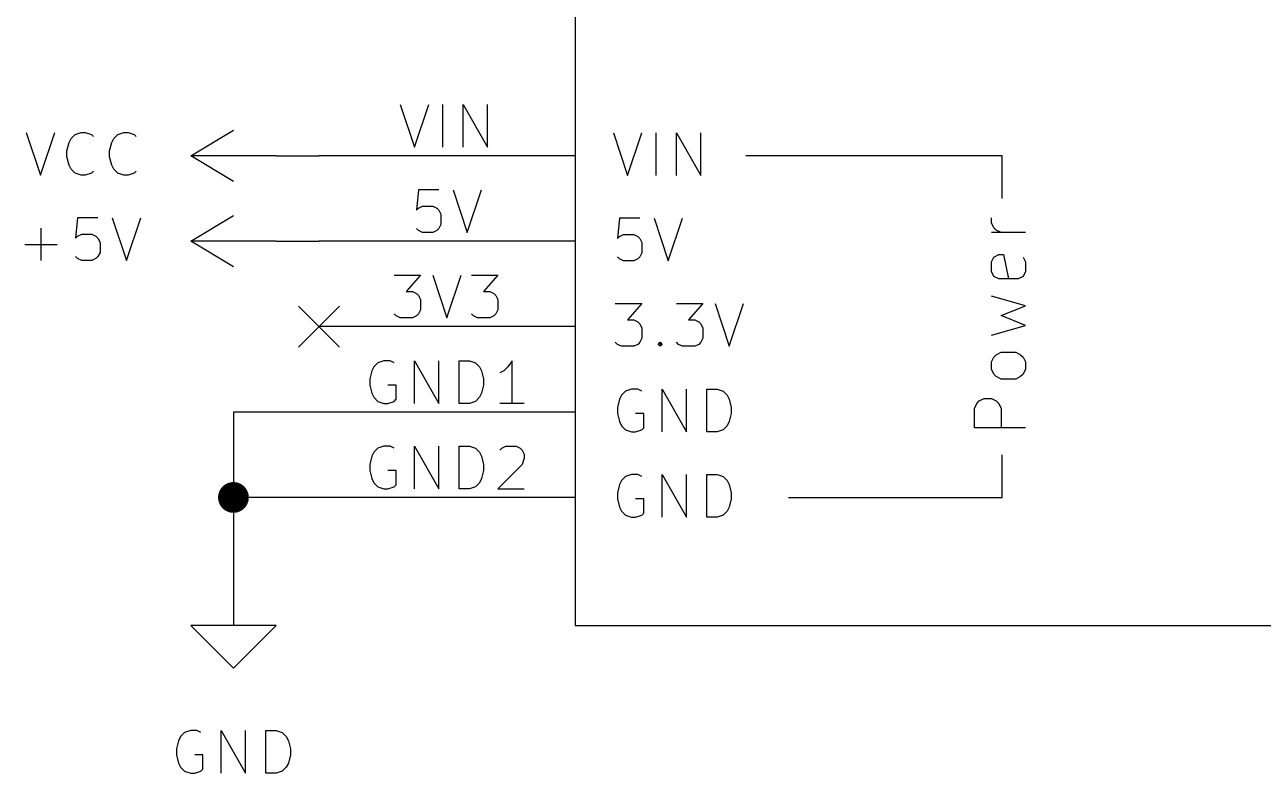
# Model space of a CAD drawing. Extents: x 0.4 to 11.3, y -7.9 to -0.4.
# Drawn here: x 5.056 to 6.506, y -4.173 to -3.297 of the extents above; entities that cross this region are included whole.
import ezdxf

# ---------------------------------------------------------------- set-up
doc = ezdxf.new("R2010")
doc.units = 0
doc.header["$MEASUREMENT"] = 0
for name, color, linetype in [('BLUE2', 5, 'CONTINUOUS'), ('CYAN2', 4, 'CONTINUOUS'), ('GREEN3', 91, 'CONTINUOUS'), ('LYELLOW', 51, 'CONTINUOUS'), ('RED2', 1, 'CONTINUOUS'), ('RED3', 11, 'CONTINUOUS')]:
    doc.layers.add(name, color=color, linetype=linetype)

msp = doc.modelspace()

# ---------------------------------------------------------------- linework, layer by layer
at = {"layer": 'BLUE2', "linetype": 'CONTINUOUS'}
for p, q in [((5.376, -3.626), (5.424, -3.674)), ((5.424, -3.626), (5.376, -3.674))]:
    msp.add_line(p, q, dxfattribs=at)
at = {"layer": 'CYAN2', "linetype": 'CONTINUOUS'}
for p, q in [((5.0575, -3.4228), (5.0742, -3.4728)), ((5.0742, -3.4728), (5.0909, -3.4228)), ((5.1051, -3.4442), (5.1075, -3.4347)), ((5.1075, -3.4347), (5.1099, -3.4299)), ((5.1099, -3.4299), (5.1147, -3.4252)), ((5.1147, -3.4252), (5.1218, -3.4228)), ((5.1218, -3.4228), (5.1266, -3.4228)), ((5.1266, -3.4228), (5.1337, -3.4252)), ((5.1337, -3.4252), (5.1361, -3.4276)), ((5.1551, -3.4442), (5.1575, -3.4347)), ((5.1575, -3.4347), (5.1599, -3.4299)), ((5.1599, -3.4299), (5.1647, -3.4252)), ((5.1647, -3.4252), (5.1718, -3.4228)), ((5.1718, -3.4228), (5.1766, -3.4228)), ((5.1766, -3.4228), (5.1837, -3.4252)), ((5.1837, -3.4252), (5.1861, -3.4276)), ((5.7448, -3.4231), (5.7614, -3.4731)), ((5.7448, -3.4231), (5.7614, -3.4731)), ((5.7614, -3.4731), (5.7781, -3.4231)), ((5.7614, -3.4731), (5.7781, -3.4231)), ((5.7948, -3.4731), (5.7948, -3.4231)), ((5.7948, -3.4731), (5.7948, -3.4231)), ((5.8186, -3.4731), (5.8186, -3.4231)), ((5.8186, -3.4231), (5.8471, -3.4731)), ((5.8186, -3.4731), (5.8186, -3.4231)), ((5.8186, -3.4231), (5.8471, -3.4731)), ((5.8471, -3.4731), (5.8471, -3.4231)), ((5.8471, -3.4731), (5.8471, -3.4231)), ((5.1051, -3.4514), (5.1051, -3.4442)), ((5.1551, -3.4514), (5.1551, -3.4442)), ((5.1075, -3.4609), (5.1051, -3.4514)), ((5.1099, -3.4657), (5.1075, -3.4609)), ((5.1575, -3.4609), (5.1551, -3.4514)), ((5.1599, -3.4657), (5.1575, -3.4609)), ((5.1147, -3.4704), (5.1099, -3.4657)), ((5.1218, -3.4728), (5.1147, -3.4704)), ((5.1266, -3.4728), (5.1218, -3.4728)), ((5.1337, -3.4704), (5.1266, -3.4728)), ((5.1361, -3.468), (5.1337, -3.4704)), ((5.1647, -3.4704), (5.1599, -3.4657)), ((5.1718, -3.4728), (5.1647, -3.4704)), ((5.1766, -3.4728), (5.1718, -3.4728)), ((5.1837, -3.4704), (5.1766, -3.4728)), ((5.1861, -3.468), (5.1837, -3.4704)), ((5.1176, -3.5228), (5.1152, -3.5466)), ((5.1414, -3.5228), (5.1176, -3.5228)), ((5.1581, -3.5228), (5.1748, -3.5728)), ((5.1748, -3.5728), (5.1914, -3.5228)), ((5.7519, -3.5231), (5.7495, -3.5469)), ((5.7519, -3.5231), (5.7495, -3.5469)), ((5.7757, -3.5231), (5.7519, -3.5231)), ((5.7757, -3.5231), (5.7519, -3.5231)), ((5.7924, -3.5231), (5.809, -3.5731)), ((5.7924, -3.5231), (5.809, -3.5731)), ((5.809, -3.5731), (5.8257, -3.5231)), ((5.809, -3.5731), (5.8257, -3.5231)), ((5.0748, -3.5728), (5.0748, -3.5347)), ((5.1152, -3.5466), (5.1176, -3.5442)), ((5.1176, -3.5442), (5.1224, -3.5418)), ((5.1224, -3.5418), (5.1343, -3.5418)), ((5.1343, -3.5418), (5.139, -3.5442)), ((5.139, -3.5442), (5.1414, -3.5466)), ((5.1414, -3.5466), (5.1438, -3.5514)), ((5.1438, -3.5514), (5.1438, -3.5633)), ((5.7495, -3.5469), (5.7519, -3.5446)), ((5.7495, -3.5469), (5.7519, -3.5446)), ((5.7519, -3.5446), (5.7567, -3.5422)), ((5.7519, -3.5446), (5.7567, -3.5422)), ((5.7567, -3.5422), (5.7686, -3.5422)), ((5.7567, -3.5422), (5.7686, -3.5422)), ((5.7686, -3.5422), (5.7733, -3.5446)), ((5.7686, -3.5422), (5.7733, -3.5446)), ((5.7733, -3.5446), (5.7757, -3.5469)), ((5.7733, -3.5446), (5.7757, -3.5469)), ((5.7757, -3.5469), (5.7781, -3.5517)), ((5.7757, -3.5469), (5.7781, -3.5517)), ((5.7781, -3.5517), (5.7781, -3.5636)), ((5.7781, -3.5517), (5.7781, -3.5636)), ((5.0557, -3.5538), (5.0938, -3.5538)), ((5.1438, -3.5633), (5.1414, -3.568)), ((5.7781, -3.5636), (5.7757, -3.5684)), ((5.7781, -3.5636), (5.7757, -3.5684)), ((5.1176, -3.5704), (5.1152, -3.568)), ((5.1224, -3.5728), (5.1176, -3.5704)), ((5.1343, -3.5728), (5.1224, -3.5728)), ((5.139, -3.5704), (5.1343, -3.5728)), ((5.1414, -3.568), (5.139, -3.5704)), ((5.7519, -3.5708), (5.7495, -3.5684)), ((5.7519, -3.5708), (5.7495, -3.5684)), ((5.7567, -3.5731), (5.7519, -3.5708)), ((5.7567, -3.5731), (5.7519, -3.5708)), ((5.7686, -3.5731), (5.7567, -3.5731)), ((5.7686, -3.5731), (5.7567, -3.5731)), ((5.7733, -3.5708), (5.7686, -3.5731)), ((5.7733, -3.5708), (5.7686, -3.5731)), ((5.7757, -3.5684), (5.7733, -3.5708)), ((5.7757, -3.5684), (5.7733, -3.5708)), ((5.7471, -3.6231), (5.7781, -3.6231)), ((5.7471, -3.6231), (5.7781, -3.6231)), ((5.7781, -3.6231), (5.7614, -3.6422)), ((5.7781, -3.6231), (5.7614, -3.6422)), ((5.8186, -3.6231), (5.8495, -3.6231)), ((5.8186, -3.6231), (5.8495, -3.6231)), ((5.8495, -3.6231), (5.8329, -3.6422)), ((5.8495, -3.6231), (5.8329, -3.6422)), ((5.8638, -3.6231), (5.8805, -3.6731)), ((5.8638, -3.6231), (5.8805, -3.6731)), ((5.8805, -3.6731), (5.8971, -3.6231)), ((5.8805, -3.6731), (5.8971, -3.6231)), ((5.7614, -3.6422), (5.7686, -3.6422)), ((5.7614, -3.6422), (5.7686, -3.6422)), ((5.7686, -3.6422), (5.7733, -3.6446)), ((5.7686, -3.6422), (5.7733, -3.6446)), ((5.7733, -3.6446), (5.7757, -3.6469)), ((5.7733, -3.6446), (5.7757, -3.6469)), ((5.7757, -3.6469), (5.7781, -3.6517)), ((5.7757, -3.6469), (5.7781, -3.6517)), ((5.7781, -3.6517), (5.7781, -3.6636)), ((5.7781, -3.6517), (5.7781, -3.6636)), ((5.8329, -3.6422), (5.84, -3.6422)), ((5.8329, -3.6422), (5.84, -3.6422)), ((5.84, -3.6422), (5.8448, -3.6446)), ((5.84, -3.6422), (5.8448, -3.6446)), ((5.8448, -3.6446), (5.8471, -3.6469)), ((5.8448, -3.6446), (5.8471, -3.6469)), ((5.8471, -3.6469), (5.8495, -3.6517)), ((5.8471, -3.6469), (5.8495, -3.6517)), ((5.8495, -3.6517), (5.8495, -3.6636)), ((5.8495, -3.6517), (5.8495, -3.6636)), ((5.7781, -3.6636), (5.7757, -3.6684)), ((5.7781, -3.6636), (5.7757, -3.6684)), ((5.8495, -3.6636), (5.8471, -3.6684)), ((5.8495, -3.6636), (5.8471, -3.6684)), ((5.7495, -3.6708), (5.7471, -3.6684)), ((5.7495, -3.6708), (5.7471, -3.6684)), ((5.7543, -3.6731), (5.7495, -3.6708)), ((5.7543, -3.6731), (5.7495, -3.6708)), ((5.7686, -3.6731), (5.7543, -3.6731)), ((5.7686, -3.6731), (5.7543, -3.6731)), ((5.7733, -3.6708), (5.7686, -3.6731)), ((5.7733, -3.6708), (5.7686, -3.6731)), ((5.7757, -3.6684), (5.7733, -3.6708)), ((5.7757, -3.6684), (5.7733, -3.6708)), ((5.7971, -3.6708), (5.7995, -3.6684)), ((5.7971, -3.6708), (5.7995, -3.6684)), ((5.7995, -3.6731), (5.7971, -3.6708)), ((5.7995, -3.6731), (5.7971, -3.6708)), ((5.7995, -3.6684), (5.8019, -3.6708)), ((5.7995, -3.6684), (5.7995, -3.6731)), ((5.7995, -3.6684), (5.8019, -3.6708)), ((5.7995, -3.6684), (5.7995, -3.6731)), ((5.8019, -3.6708), (5.7995, -3.6731)), ((5.8019, -3.6708), (5.7995, -3.6731)), ((5.821, -3.6708), (5.8186, -3.6684)), ((5.821, -3.6708), (5.8186, -3.6684)), ((5.8257, -3.6731), (5.821, -3.6708)), ((5.8257, -3.6731), (5.821, -3.6708)), ((5.84, -3.6731), (5.8257, -3.6731)), ((5.84, -3.6731), (5.8257, -3.6731)), ((5.8448, -3.6708), (5.84, -3.6731)), ((5.8448, -3.6708), (5.84, -3.6731)), ((5.8471, -3.6684), (5.8448, -3.6708)), ((5.8471, -3.6684), (5.8448, -3.6708)), ((5.759, -3.7255), (5.7543, -3.7303)), ((5.759, -3.7255), (5.7543, -3.7303)), ((5.7662, -3.7231), (5.759, -3.7255)), ((5.7662, -3.7231), (5.759, -3.7255)), ((5.7733, -3.7231), (5.7662, -3.7231)), ((5.7733, -3.7231), (5.7662, -3.7231)), ((5.7781, -3.7255), (5.7733, -3.7231)), ((5.7781, -3.7255), (5.7733, -3.7231)), ((5.8019, -3.7731), (5.8019, -3.7231)), ((5.8019, -3.7231), (5.8305, -3.7731)), ((5.8019, -3.7731), (5.8019, -3.7231)), ((5.8019, -3.7231), (5.8305, -3.7731)), ((5.8305, -3.7731), (5.8305, -3.7231)), ((5.8305, -3.7731), (5.8305, -3.7231)), ((5.8543, -3.7731), (5.8543, -3.7231)), ((5.8543, -3.7231), (5.8662, -3.7231)), ((5.8543, -3.7731), (5.8543, -3.7231)), ((5.8543, -3.7231), (5.8662, -3.7231)), ((5.8662, -3.7231), (5.8733, -3.7255)), ((5.8662, -3.7231), (5.8733, -3.7255)), ((5.8733, -3.7255), (5.8781, -3.7303)), ((5.8733, -3.7255), (5.8781, -3.7303)), ((5.7519, -3.735), (5.7495, -3.7446)), ((5.7519, -3.735), (5.7495, -3.7446)), ((5.7543, -3.7303), (5.7519, -3.735)), ((5.7543, -3.7303), (5.7519, -3.735)), ((5.8781, -3.7303), (5.8805, -3.735)), ((5.8781, -3.7303), (5.8805, -3.735)), ((5.8805, -3.735), (5.8829, -3.7446)), ((5.8805, -3.735), (5.8829, -3.7446)), ((5.7495, -3.7446), (5.7495, -3.7517)), ((5.7495, -3.7446), (5.7495, -3.7517)), ((5.7495, -3.7517), (5.7519, -3.7612)), ((5.7495, -3.7517), (5.7519, -3.7612)), ((5.7805, -3.7517), (5.7709, -3.7517)), ((5.7805, -3.7517), (5.7709, -3.7517)), ((5.7805, -3.7684), (5.7805, -3.7517)), ((5.7805, -3.7684), (5.7805, -3.7517)), ((5.8829, -3.7517), (5.8805, -3.7612)), ((5.8829, -3.7517), (5.8805, -3.7612)), ((5.8829, -3.7446), (5.8829, -3.7517)), ((5.8829, -3.7446), (5.8829, -3.7517)), ((5.7519, -3.7612), (5.7543, -3.766)), ((5.7519, -3.7612), (5.7543, -3.766)), ((5.7543, -3.766), (5.759, -3.7708)), ((5.7543, -3.766), (5.759, -3.7708)), ((5.7781, -3.7708), (5.7805, -3.7684)), ((5.7781, -3.7708), (5.7805, -3.7684)), ((5.8781, -3.766), (5.8733, -3.7708)), ((5.8781, -3.766), (5.8733, -3.7708)), ((5.8805, -3.7612), (5.8781, -3.766)), ((5.8805, -3.7612), (5.8781, -3.766)), ((5.759, -3.7708), (5.7662, -3.7731)), ((5.759, -3.7708), (5.7662, -3.7731)), ((5.7662, -3.7731), (5.7709, -3.7731)), ((5.7662, -3.7731), (5.7709, -3.7731)), ((5.7709, -3.7731), (5.7781, -3.7708)), ((5.7709, -3.7731), (5.7781, -3.7708)), ((5.8662, -3.7731), (5.8543, -3.7731)), ((5.8662, -3.7731), (5.8543, -3.7731)), ((5.8733, -3.7708), (5.8662, -3.7731)), ((5.8733, -3.7708), (5.8662, -3.7731)), ((5.759, -3.8255), (5.7543, -3.8303)), ((5.759, -3.8255), (5.7543, -3.8303)), ((5.7662, -3.8231), (5.759, -3.8255)), ((5.7662, -3.8231), (5.759, -3.8255)), ((5.7733, -3.8231), (5.7662, -3.8231)), ((5.7733, -3.8231), (5.7662, -3.8231)), ((5.7781, -3.8255), (5.7733, -3.8231)), ((5.7781, -3.8255), (5.7733, -3.8231)), ((5.8019, -3.8731), (5.8019, -3.8231)), ((5.8019, -3.8231), (5.8305, -3.8731)), ((5.8019, -3.8731), (5.8019, -3.8231)), ((5.8019, -3.8231), (5.8305, -3.8731)), ((5.8305, -3.8731), (5.8305, -3.8231)), ((5.8305, -3.8731), (5.8305, -3.8231)), ((5.8543, -3.8731), (5.8543, -3.8231)), ((5.8543, -3.8231), (5.8662, -3.8231)), ((5.8543, -3.8731), (5.8543, -3.8231)), ((5.8543, -3.8231), (5.8662, -3.8231)), ((5.8662, -3.8231), (5.8733, -3.8255)), ((5.8662, -3.8231), (5.8733, -3.8255)), ((5.8733, -3.8255), (5.8781, -3.8303)), ((5.8733, -3.8255), (5.8781, -3.8303)), ((5.7519, -3.835), (5.7495, -3.8446)), ((5.7519, -3.835), (5.7495, -3.8446)), ((5.7543, -3.8303), (5.7519, -3.835)), ((5.7543, -3.8303), (5.7519, -3.835)), ((5.8781, -3.8303), (5.8805, -3.835)), ((5.8781, -3.8303), (5.8805, -3.835)), ((5.8805, -3.835), (5.8829, -3.8446)), ((5.8805, -3.835), (5.8829, -3.8446)), ((5.7495, -3.8446), (5.7495, -3.8517)), ((5.7495, -3.8446), (5.7495, -3.8517)), ((5.7495, -3.8517), (5.7519, -3.8612)), ((5.7495, -3.8517), (5.7519, -3.8612)), ((5.7805, -3.8517), (5.7709, -3.8517)), ((5.7805, -3.8517), (5.7709, -3.8517)), ((5.7805, -3.8684), (5.7805, -3.8517)), ((5.7805, -3.8684), (5.7805, -3.8517)), ((5.8829, -3.8517), (5.8805, -3.8612)), ((5.8829, -3.8517), (5.8805, -3.8612)), ((5.8829, -3.8446), (5.8829, -3.8517)), ((5.8829, -3.8446), (5.8829, -3.8517)), ((5.7519, -3.8612), (5.7543, -3.866)), ((5.7519, -3.8612), (5.7543, -3.866)), ((5.7543, -3.866), (5.759, -3.8708)), ((5.7543, -3.866), (5.759, -3.8708)), ((5.759, -3.8708), (5.7662, -3.8731)), ((5.759, -3.8708), (5.7662, -3.8731)), ((5.7709, -3.8731), (5.7781, -3.8708)), ((5.7709, -3.8731), (5.7781, -3.8708)), ((5.7781, -3.8708), (5.7805, -3.8684)), ((5.7781, -3.8708), (5.7805, -3.8684)), ((5.8733, -3.8708), (5.8662, -3.8731)), ((5.8733, -3.8708), (5.8662, -3.8731)), ((5.8781, -3.866), (5.8733, -3.8708)), ((5.8781, -3.866), (5.8733, -3.8708)), ((5.8805, -3.8612), (5.8781, -3.866)), ((5.8805, -3.8612), (5.8781, -3.866)), ((5.7662, -3.8731), (5.7709, -3.8731)), ((5.7662, -3.8731), (5.7709, -3.8731)), ((5.8662, -3.8731), (5.8543, -3.8731)), ((5.8662, -3.8731), (5.8543, -3.8731)), ((5.2381, -4.1299), (5.2357, -4.1347)), ((5.2429, -4.1252), (5.2381, -4.1299)), ((5.25, -4.1228), (5.2429, -4.1252)), ((5.2571, -4.1228), (5.25, -4.1228)), ((5.2619, -4.1252), (5.2571, -4.1228)), ((5.2857, -4.1728), (5.2857, -4.1228)), ((5.2857, -4.1228), (5.3143, -4.1728)), ((5.3143, -4.1728), (5.3143, -4.1228)), ((5.3381, -4.1728), (5.3381, -4.1228)), ((5.3381, -4.1228), (5.35, -4.1228)), ((5.35, -4.1228), (5.3571, -4.1252)), ((5.3571, -4.1252), (5.3619, -4.1299)), ((5.3619, -4.1299), (5.3643, -4.1347)), ((5.2357, -4.1347), (5.2333, -4.1442)), ((5.2333, -4.1442), (5.2333, -4.1514)), ((5.3643, -4.1347), (5.3667, -4.1442)), ((5.3667, -4.1442), (5.3667, -4.1514)), ((5.2333, -4.1514), (5.2357, -4.1609)), ((5.2357, -4.1609), (5.2381, -4.1657)), ((5.2643, -4.1514), (5.2548, -4.1514)), ((5.2643, -4.168), (5.2643, -4.1514)), ((5.3643, -4.1609), (5.3619, -4.1657)), ((5.3667, -4.1514), (5.3643, -4.1609)), ((5.2381, -4.1657), (5.2429, -4.1704)), ((5.2429, -4.1704), (5.25, -4.1728)), ((5.25, -4.1728), (5.2548, -4.1728)), ((5.2548, -4.1728), (5.2619, -4.1704)), ((5.2619, -4.1704), (5.2643, -4.168)), ((5.35, -4.1728), (5.3381, -4.1728)), ((5.3571, -4.1704), (5.35, -4.1728)), ((5.3619, -4.1657), (5.3571, -4.1704))]:
    msp.add_line(p, q, dxfattribs=at)
at = {"layer": 'GREEN3', "linetype": 'CONTINUOUS'}
for p, q in [((5.35, -3.45), (5.4, -3.45)), ((5.35, -3.55), (5.4, -3.55)), ((5.3, -3.75), (5.3, -3.85)), ((5.4, -3.75), (5.3, -3.75)), ((5.3, -3.85), (5.3, -3.95)), ((5.4, -3.85), (5.3, -3.85))]:
    msp.add_line(p, q, dxfattribs=at)
at = {"layer": 'GREEN3', "const_width": 0.018}
msp.add_lwpolyline([(5.291, -3.85, 1), (5.309, -3.85, 1)], format="xyb", close=True, dxfattribs=at)
at = {"layer": 'LYELLOW', "linetype": 'CONTINUOUS'}
for p, q in [((5.7, -1.9), (5.7, -4)), ((5.7, -4), (7.1, -4))]:
    msp.add_line(p, q, dxfattribs=at)
at = {"layer": 'RED2', "linetype": 'CONTINUOUS'}
for p, q in [((5.7, -1.9), (5.7, -4)), ((5.25, -3.45), (5.3, -3.42)), ((5.3, -3.48), (5.25, -3.45)), ((5.35, -3.45), (5.25, -3.45)), ((5.7, -3.45), (5.4, -3.45)), ((5.7, -3.45), (5.4, -3.45)), ((6.2, -3.45), (5.9, -3.45)), ((6.2, -3.5), (6.2, -3.45)), ((5.25, -3.55), (5.3, -3.52)), ((6.1874, -3.5286), (6.1874, -3.5229)), ((6.1902, -3.5343), (6.1874, -3.5286)), ((6.1931, -3.5371), (6.1902, -3.5343)), ((6.1988, -3.54), (6.1931, -3.5371)), ((5.3, -3.58), (5.25, -3.55)), ((5.35, -3.55), (5.25, -3.55)), ((5.7, -3.55), (5.4, -3.55)), ((5.7, -3.55), (5.4, -3.55)), ((6.2274, -3.54), (6.1874, -3.54)), ((6.1902, -3.5686), (6.1959, -3.5657)), ((6.1959, -3.5657), (6.2016, -3.5657)), ((6.2016, -3.5657), (6.2074, -3.5943)), ((6.1874, -3.5743), (6.1902, -3.5686)), ((6.1874, -3.5857), (6.1874, -3.5743)), ((6.2245, -3.5686), (6.2274, -3.5743)), ((6.2274, -3.5743), (6.2274, -3.5857)), ((6.1902, -3.5914), (6.1874, -3.5857)), ((6.1959, -3.5943), (6.1902, -3.5914)), ((6.2188, -3.5943), (6.1959, -3.5943)), ((6.2245, -3.5914), (6.2188, -3.5943)), ((6.2274, -3.5857), (6.2245, -3.5914)), ((6.2274, -3.6257), (6.1874, -3.6143)), ((6.1988, -3.6371), (6.2274, -3.6257)), ((6.2274, -3.6486), (6.1988, -3.6371)), ((5.7, -3.65), (5.4, -3.65)), ((5.7, -3.65), (5.4, -3.65)), ((6.1874, -3.66), (6.2274, -3.6486)), ((6.1931, -3.6829), (6.1988, -3.68)), ((6.1988, -3.68), (6.2159, -3.68)), ((6.2159, -3.68), (6.2216, -3.6829)), ((6.1874, -3.6914), (6.1902, -3.6857)), ((6.1874, -3.7), (6.1874, -3.6914)), ((6.1902, -3.6857), (6.1931, -3.6829)), ((6.2216, -3.6829), (6.2245, -3.6857)), ((6.2245, -3.6857), (6.2274, -3.6914)), ((6.2274, -3.6914), (6.2274, -3.7)), ((6.1902, -3.7057), (6.1874, -3.7)), ((6.1931, -3.7086), (6.1902, -3.7057)), ((6.1988, -3.7114), (6.1931, -3.7086)), ((6.2159, -3.7114), (6.1988, -3.7114)), ((6.2216, -3.7086), (6.2159, -3.7114)), ((6.2245, -3.7057), (6.2216, -3.7086)), ((6.2274, -3.7), (6.2245, -3.7057)), ((6.1674, -3.7457), (6.1702, -3.74)), ((6.1702, -3.74), (6.1731, -3.7371)), ((6.1731, -3.7371), (6.1788, -3.7343)), ((6.1788, -3.7343), (6.1874, -3.7343)), ((6.1874, -3.7343), (6.1931, -3.7371)), ((6.1931, -3.7371), (6.1959, -3.74)), ((6.1959, -3.74), (6.1988, -3.7457)), ((5.7, -3.75), (5.4, -3.75)), ((5.7, -3.75), (5.4, -3.75)), ((6.1674, -3.7686), (6.1674, -3.7457)), ((6.1988, -3.7457), (6.1988, -3.7686)), ((6.2274, -3.7686), (6.1674, -3.7686)), ((6.2, -3.85), (6.2, -3.8)), ((5.7, -3.85), (5.4, -3.85)), ((5.7, -3.85), (5.4, -3.85)), ((5.95, -3.85), (6.2, -3.85)), ((5.3, -3.95), (5.3, -4)), ((5.3, -4), (5.25, -4)), ((5.25, -4), (5.3, -4.05)), ((5.3, -4.05), (5.35, -4)), ((5.35, -4), (5.3, -4)), ((5.7, -4), (7.1, -4))]:
    msp.add_line(p, q, dxfattribs=at)
at = {"layer": 'RED3', "linetype": 'CONTINUOUS'}
for p, q in [((5.4952, -3.3899), (5.5119, -3.4399)), ((5.4952, -3.3899), (5.5119, -3.4399)), ((5.5119, -3.4399), (5.5286, -3.3899)), ((5.5119, -3.4399), (5.5286, -3.3899)), ((5.5452, -3.4399), (5.5452, -3.3899)), ((5.5452, -3.4399), (5.5452, -3.3899)), ((5.569, -3.4399), (5.569, -3.3899)), ((5.569, -3.3899), (5.5976, -3.4399)), ((5.569, -3.4399), (5.569, -3.3899)), ((5.569, -3.3899), (5.5976, -3.4399)), ((5.5976, -3.4399), (5.5976, -3.3899)), ((5.5976, -3.4399), (5.5976, -3.3899)), ((5.5167, -3.4899), (5.5143, -3.5137)), ((5.5167, -3.4899), (5.5143, -3.5137)), ((5.5405, -3.4899), (5.5167, -3.4899)), ((5.5405, -3.4899), (5.5167, -3.4899)), ((5.5571, -3.4899), (5.5738, -3.5399)), ((5.5571, -3.4899), (5.5738, -3.5399)), ((5.5738, -3.5399), (5.5905, -3.4899)), ((5.5738, -3.5399), (5.5905, -3.4899)), ((5.5143, -3.5137), (5.5167, -3.5113)), ((5.5143, -3.5137), (5.5167, -3.5113)), ((5.5167, -3.5113), (5.5214, -3.5089)), ((5.5167, -3.5113), (5.5214, -3.5089)), ((5.5214, -3.5089), (5.5333, -3.5089)), ((5.5214, -3.5089), (5.5333, -3.5089)), ((5.5333, -3.5089), (5.5381, -3.5113)), ((5.5333, -3.5089), (5.5381, -3.5113)), ((5.5381, -3.5113), (5.5405, -3.5137)), ((5.5381, -3.5113), (5.5405, -3.5137)), ((5.5405, -3.5137), (5.5429, -3.5184)), ((5.5405, -3.5137), (5.5429, -3.5184)), ((5.5429, -3.5184), (5.5429, -3.5304)), ((5.5429, -3.5184), (5.5429, -3.5304)), ((5.5167, -3.5375), (5.5143, -3.5351)), ((5.5167, -3.5375), (5.5143, -3.5351)), ((5.5214, -3.5399), (5.5167, -3.5375)), ((5.5214, -3.5399), (5.5167, -3.5375)), ((5.5381, -3.5375), (5.5333, -3.5399)), ((5.5381, -3.5375), (5.5333, -3.5399)), ((5.5405, -3.5351), (5.5381, -3.5375)), ((5.5405, -3.5351), (5.5381, -3.5375)), ((5.5429, -3.5304), (5.5405, -3.5351)), ((5.5429, -3.5304), (5.5405, -3.5351)), ((5.5333, -3.5399), (5.5214, -3.5399)), ((5.5333, -3.5399), (5.5214, -3.5399)), ((5.4881, -3.5899), (5.519, -3.5899)), ((5.4881, -3.5899), (5.519, -3.5899)), ((5.519, -3.5899), (5.5024, -3.6089)), ((5.519, -3.5899), (5.5024, -3.6089)), ((5.5333, -3.5899), (5.55, -3.6399)), ((5.5333, -3.5899), (5.55, -3.6399)), ((5.55, -3.6399), (5.5667, -3.5899)), ((5.55, -3.6399), (5.5667, -3.5899)), ((5.5786, -3.5899), (5.6095, -3.5899)), ((5.5786, -3.5899), (5.6095, -3.5899)), ((5.6095, -3.5899), (5.5929, -3.6089)), ((5.6095, -3.5899), (5.5929, -3.6089)), ((5.5024, -3.6089), (5.5095, -3.6089)), ((5.5024, -3.6089), (5.5095, -3.6089)), ((5.5095, -3.6089), (5.5143, -3.6113)), ((5.5095, -3.6089), (5.5143, -3.6113)), ((5.5929, -3.6089), (5.6, -3.6089)), ((5.5929, -3.6089), (5.6, -3.6089)), ((5.6, -3.6089), (5.6048, -3.6113)), ((5.6, -3.6089), (5.6048, -3.6113)), ((5.5143, -3.6113), (5.5167, -3.6137)), ((5.5143, -3.6113), (5.5167, -3.6137)), ((5.5167, -3.6137), (5.519, -3.6184)), ((5.5167, -3.6137), (5.519, -3.6184)), ((5.519, -3.6184), (5.519, -3.6304)), ((5.519, -3.6184), (5.519, -3.6304)), ((5.6048, -3.6113), (5.6071, -3.6137)), ((5.6048, -3.6113), (5.6071, -3.6137)), ((5.6071, -3.6137), (5.6095, -3.6184)), ((5.6071, -3.6137), (5.6095, -3.6184)), ((5.6095, -3.6184), (5.6095, -3.6304)), ((5.6095, -3.6184), (5.6095, -3.6304)), ((5.4905, -3.6375), (5.4881, -3.6351)), ((5.4905, -3.6375), (5.4881, -3.6351)), ((5.4952, -3.6399), (5.4905, -3.6375)), ((5.4952, -3.6399), (5.4905, -3.6375)), ((5.5143, -3.6375), (5.5095, -3.6399)), ((5.5143, -3.6375), (5.5095, -3.6399)), ((5.5167, -3.6351), (5.5143, -3.6375)), ((5.5167, -3.6351), (5.5143, -3.6375)), ((5.519, -3.6304), (5.5167, -3.6351)), ((5.519, -3.6304), (5.5167, -3.6351)), ((5.581, -3.6375), (5.5786, -3.6351)), ((5.581, -3.6375), (5.5786, -3.6351)), ((5.5857, -3.6399), (5.581, -3.6375)), ((5.5857, -3.6399), (5.581, -3.6375)), ((5.6048, -3.6375), (5.6, -3.6399)), ((5.6048, -3.6375), (5.6, -3.6399)), ((5.6071, -3.6351), (5.6048, -3.6375)), ((5.6071, -3.6351), (5.6048, -3.6375)), ((5.6095, -3.6304), (5.6071, -3.6351)), ((5.6095, -3.6304), (5.6071, -3.6351)), ((5.5095, -3.6399), (5.4952, -3.6399)), ((5.5095, -3.6399), (5.4952, -3.6399)), ((5.6, -3.6399), (5.5857, -3.6399)), ((5.6, -3.6399), (5.5857, -3.6399)), ((5.4643, -3.697), (5.4619, -3.7018)), ((5.4643, -3.697), (5.4619, -3.7018)), ((5.469, -3.6923), (5.4643, -3.697)), ((5.469, -3.6923), (5.4643, -3.697)), ((5.4762, -3.6899), (5.469, -3.6923)), ((5.4762, -3.6899), (5.469, -3.6923)), ((5.4833, -3.6899), (5.4762, -3.6899)), ((5.4833, -3.6899), (5.4762, -3.6899)), ((5.4881, -3.6923), (5.4833, -3.6899)), ((5.4881, -3.6923), (5.4833, -3.6899)), ((5.5119, -3.7399), (5.5119, -3.6899)), ((5.5119, -3.6899), (5.5405, -3.7399)), ((5.5119, -3.7399), (5.5119, -3.6899)), ((5.5119, -3.6899), (5.5405, -3.7399)), ((5.5405, -3.7399), (5.5405, -3.6899)), ((5.5405, -3.7399), (5.5405, -3.6899)), ((5.5643, -3.7399), (5.5643, -3.6899)), ((5.5643, -3.6899), (5.5762, -3.6899)), ((5.5643, -3.7399), (5.5643, -3.6899)), ((5.5643, -3.6899), (5.5762, -3.6899)), ((5.5762, -3.6899), (5.5833, -3.6923)), ((5.5762, -3.6899), (5.5833, -3.6923)), ((5.5833, -3.6923), (5.5881, -3.697)), ((5.5833, -3.6923), (5.5881, -3.697)), ((5.5881, -3.697), (5.5905, -3.7018)), ((5.5881, -3.697), (5.5905, -3.7018)), ((5.6214, -3.697), (5.6167, -3.7018)), ((5.6214, -3.697), (5.6167, -3.7018)), ((5.6262, -3.6899), (5.6214, -3.697)), ((5.6262, -3.6899), (5.6214, -3.697)), ((5.6262, -3.7399), (5.6262, -3.6899)), ((5.6262, -3.7399), (5.6262, -3.6899)), ((5.4619, -3.7018), (5.4595, -3.7113)), ((5.4619, -3.7018), (5.4595, -3.7113)), ((5.4595, -3.7113), (5.4595, -3.7184)), ((5.4595, -3.7113), (5.4595, -3.7184)), ((5.5905, -3.7018), (5.5929, -3.7113)), ((5.5905, -3.7018), (5.5929, -3.7113)), ((5.5929, -3.7113), (5.5929, -3.7184)), ((5.5929, -3.7113), (5.5929, -3.7184)), ((5.6167, -3.7018), (5.6119, -3.7042)), ((5.6167, -3.7018), (5.6119, -3.7042)), ((5.4595, -3.7184), (5.4619, -3.728)), ((5.4595, -3.7184), (5.4619, -3.728)), ((5.4905, -3.7184), (5.4809, -3.7184)), ((5.4905, -3.7184), (5.4809, -3.7184)), ((5.4905, -3.7351), (5.4905, -3.7184)), ((5.4905, -3.7351), (5.4905, -3.7184)), ((5.5929, -3.7184), (5.5905, -3.728)), ((5.5929, -3.7184), (5.5905, -3.728)), ((5.4619, -3.728), (5.4643, -3.7327)), ((5.4619, -3.728), (5.4643, -3.7327)), ((5.4643, -3.7327), (5.469, -3.7375)), ((5.4643, -3.7327), (5.469, -3.7375)), ((5.469, -3.7375), (5.4762, -3.7399)), ((5.469, -3.7375), (5.4762, -3.7399)), ((5.4762, -3.7399), (5.4809, -3.7399)), ((5.4762, -3.7399), (5.4809, -3.7399)), ((5.4809, -3.7399), (5.4881, -3.7375)), ((5.4809, -3.7399), (5.4881, -3.7375)), ((5.4881, -3.7375), (5.4905, -3.7351)), ((5.4881, -3.7375), (5.4905, -3.7351)), ((5.5762, -3.7399), (5.5643, -3.7399)), ((5.5762, -3.7399), (5.5643, -3.7399)), ((5.5833, -3.7375), (5.5762, -3.7399)), ((5.5833, -3.7375), (5.5762, -3.7399)), ((5.5881, -3.7327), (5.5833, -3.7375)), ((5.5881, -3.7327), (5.5833, -3.7375)), ((5.5905, -3.728), (5.5881, -3.7327)), ((5.5905, -3.728), (5.5881, -3.7327)), ((5.6405, -3.7399), (5.6119, -3.7399)), ((5.6405, -3.7399), (5.6119, -3.7399)), ((5.4643, -3.797), (5.4619, -3.8018)), ((5.4643, -3.797), (5.4619, -3.8018)), ((5.469, -3.7923), (5.4643, -3.797)), ((5.469, -3.7923), (5.4643, -3.797)), ((5.4762, -3.7899), (5.469, -3.7923)), ((5.4762, -3.7899), (5.469, -3.7923)), ((5.4833, -3.7899), (5.4762, -3.7899)), ((5.4833, -3.7899), (5.4762, -3.7899)), ((5.4881, -3.7923), (5.4833, -3.7899)), ((5.4881, -3.7923), (5.4833, -3.7899)), ((5.5119, -3.8399), (5.5119, -3.7899)), ((5.5119, -3.7899), (5.5405, -3.8399)), ((5.5119, -3.8399), (5.5119, -3.7899)), ((5.5119, -3.7899), (5.5405, -3.8399)), ((5.5405, -3.8399), (5.5405, -3.7899)), ((5.5405, -3.8399), (5.5405, -3.7899)), ((5.5643, -3.8399), (5.5643, -3.7899)), ((5.5643, -3.7899), (5.5762, -3.7899)), ((5.5643, -3.8399), (5.5643, -3.7899)), ((5.5643, -3.7899), (5.5762, -3.7899)), ((5.5762, -3.7899), (5.5833, -3.7923)), ((5.5762, -3.7899), (5.5833, -3.7923)), ((5.5833, -3.7923), (5.5881, -3.797)), ((5.5833, -3.7923), (5.5881, -3.797)), ((5.5881, -3.797), (5.5905, -3.8018)), ((5.5881, -3.797), (5.5905, -3.8018)), ((5.6119, -3.7946), (5.6143, -3.7923)), ((5.6119, -3.7946), (5.6143, -3.7923)), ((5.6143, -3.7923), (5.619, -3.7899)), ((5.6143, -3.7923), (5.619, -3.7899)), ((5.619, -3.7899), (5.631, -3.7899)), ((5.619, -3.7899), (5.631, -3.7899)), ((5.631, -3.7899), (5.6357, -3.7923)), ((5.631, -3.7899), (5.6357, -3.7923)), ((5.6357, -3.7923), (5.6381, -3.7946)), ((5.6357, -3.7923), (5.6381, -3.7946)), ((5.6381, -3.7946), (5.6405, -3.7994)), ((5.6381, -3.7946), (5.6405, -3.7994)), ((5.4619, -3.8018), (5.4595, -3.8113)), ((5.4619, -3.8018), (5.4595, -3.8113)), ((5.4595, -3.8113), (5.4595, -3.8184)), ((5.4595, -3.8113), (5.4595, -3.8184)), ((5.5905, -3.8018), (5.5929, -3.8113)), ((5.5905, -3.8018), (5.5929, -3.8113)), ((5.5929, -3.8113), (5.5929, -3.8184)), ((5.5929, -3.8113), (5.5929, -3.8184)), ((5.6381, -3.8113), (5.6095, -3.8399)), ((5.6381, -3.8113), (5.6095, -3.8399)), ((5.6405, -3.8042), (5.6381, -3.8113)), ((5.6405, -3.8042), (5.6381, -3.8113)), ((5.6405, -3.7994), (5.6405, -3.8042)), ((5.6405, -3.7994), (5.6405, -3.8042)), ((5.4595, -3.8184), (5.4619, -3.828)), ((5.4595, -3.8184), (5.4619, -3.828)), ((5.4905, -3.8184), (5.4809, -3.8184)), ((5.4905, -3.8184), (5.4809, -3.8184)), ((5.4905, -3.8351), (5.4905, -3.8184)), ((5.4905, -3.8351), (5.4905, -3.8184)), ((5.5929, -3.8184), (5.5905, -3.828)), ((5.5929, -3.8184), (5.5905, -3.828)), ((5.4619, -3.828), (5.4643, -3.8327)), ((5.4619, -3.828), (5.4643, -3.8327)), ((5.4643, -3.8327), (5.469, -3.8375)), ((5.4643, -3.8327), (5.469, -3.8375)), ((5.469, -3.8375), (5.4762, -3.8399)), ((5.469, -3.8375), (5.4762, -3.8399)), ((5.4762, -3.8399), (5.4809, -3.8399)), ((5.4762, -3.8399), (5.4809, -3.8399)), ((5.4809, -3.8399), (5.4881, -3.8375)), ((5.4809, -3.8399), (5.4881, -3.8375)), ((5.4881, -3.8375), (5.4905, -3.8351)), ((5.4881, -3.8375), (5.4905, -3.8351)), ((5.5762, -3.8399), (5.5643, -3.8399)), ((5.5762, -3.8399), (5.5643, -3.8399)), ((5.5833, -3.8375), (5.5762, -3.8399)), ((5.5833, -3.8375), (5.5762, -3.8399)), ((5.5881, -3.8327), (5.5833, -3.8375)), ((5.5881, -3.8327), (5.5833, -3.8375)), ((5.5905, -3.828), (5.5881, -3.8327)), ((5.5905, -3.828), (5.5881, -3.8327)), ((5.6095, -3.8399), (5.6405, -3.8399)), ((5.6095, -3.8399), (5.6405, -3.8399))]:
    msp.add_line(p, q, dxfattribs=at)

doc.saveas('drawing.dxf')
